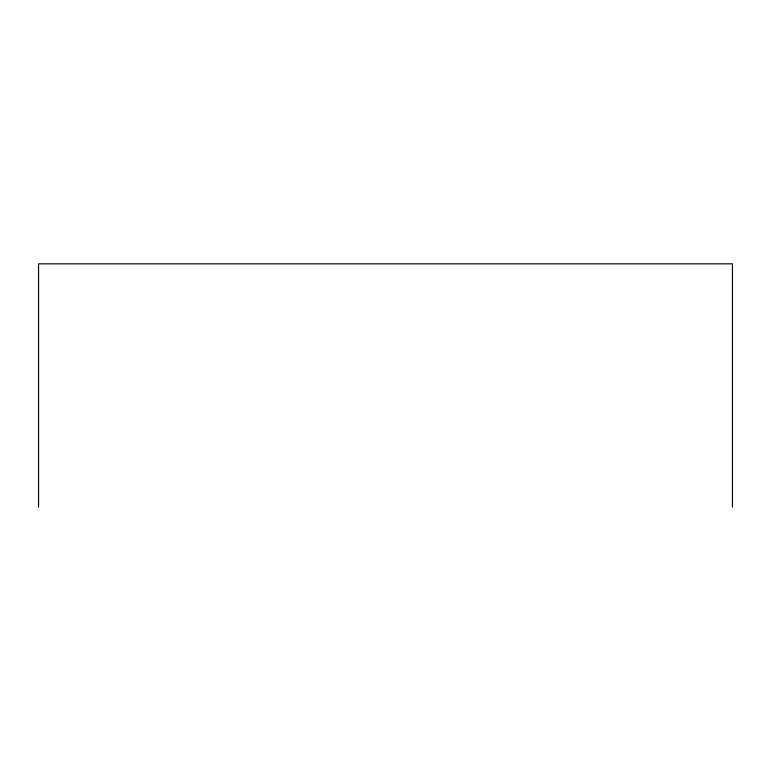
<?xml version="1.0" encoding="UTF-8"?>
<svg xmlns="http://www.w3.org/2000/svg" width="771" height="771" viewBox="0 0 771 771"><rect width="100%" height="100%" fill="white"/><g stroke="black" fill="none" stroke-linecap="round" stroke-linejoin="round"><path stroke-width="1.16" d="M732.45 507.154L732.45 263.846L38.55 263.846L38.55 507.154"/></g></svg>
